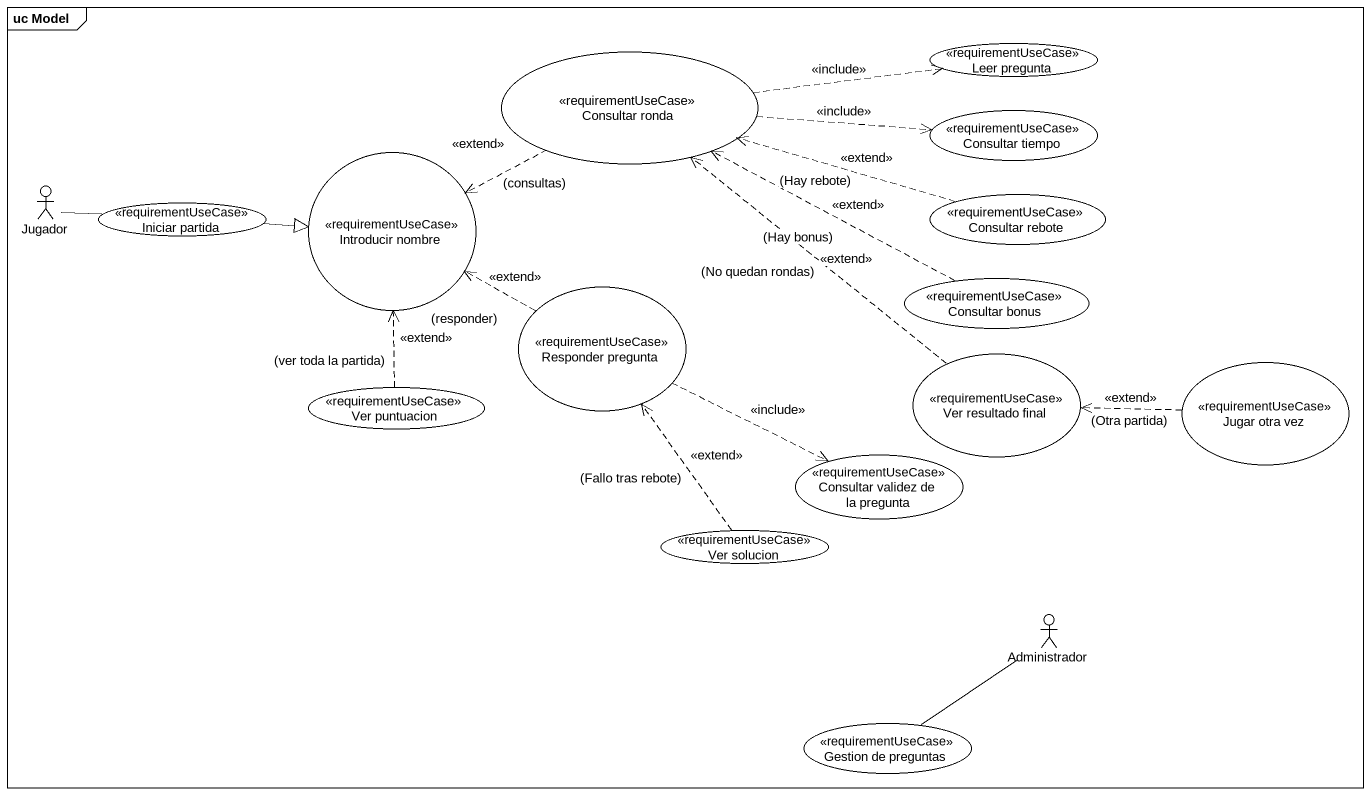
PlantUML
@startuml
mainframe uc Model
usecase "Consultar ronda" as Consultar_ronda <<requirementUseCase>>
usecase "Leer pregunta" as Leer_pregunta <<requirementUseCase>>
usecase "Consultar tiempo" as Consultar_tiempo <<requirementUseCase>>
usecase "Introducir nombre" as Introducir_nombre <<requirementUseCase>>
actor Jugador
usecase "Iniciar partida" as Iniciar_partida <<requirementUseCase>>
usecase "Consultar rebote" as Consultar_rebote <<requirementUseCase>>
usecase "Responder pregunta" as Responder_pregunta <<requirementUseCase>>
usecase "Consultar bonus" as Consultar_bonus <<requirementUseCase>>
usecase "Ver resultado final" as Ver_resultado_final <<requirementUseCase>>
usecase "Jugar otra vez" as Jugar_otra_vez <<requirementUseCase>>
usecase "Ver puntuacion" as Ver_puntuacion <<requirementUseCase>>
usecase "Consultar validez de la pregunta" as Consultar_validez_de_la <<requirementUseCase>>
usecase "Ver solucion" as Ver_solucion <<requirementUseCase>>
actor Administrador
usecase "Gestion de preguntas" as Gestion_de_preguntas <<requirementUseCase>>
Consultar_ronda .right.> Leer_pregunta : <<include>>
Consultar_ronda .right.> Consultar_tiempo : <<include>>
Consultar_ronda .left.> Introducir_nombre : <<extend>>\n(consultas)
Jugador -right- Iniciar_partida
Iniciar_partida -right-|> Introducir_nombre
Consultar_rebote .left.> Consultar_ronda : <<extend>>\n(Hay rebote)
Responder_pregunta .left.> Introducir_nombre : <<extend>>\n(responder)
Responder_pregunta .right.> Consultar_validez_de_la : <<include>>
Consultar_bonus .left.> Consultar_ronda : <<extend>>\n(Hay bonus)
Ver_resultado_final .up.> Consultar_ronda : <<extend>>\n(No quedan rondas)
Jugar_otra_vez .left.> Ver_resultado_final : <<extend>>\n(Otra partida)
Ver_puntuacion .up.> Introducir_nombre : <<extend>>\n(ver toda la partida)
Ver_solucion .up.> Responder_pregunta : <<extend>>\n(Fallo tras rebote)
Administrador -- Gestion_de_preguntas
@enduml
